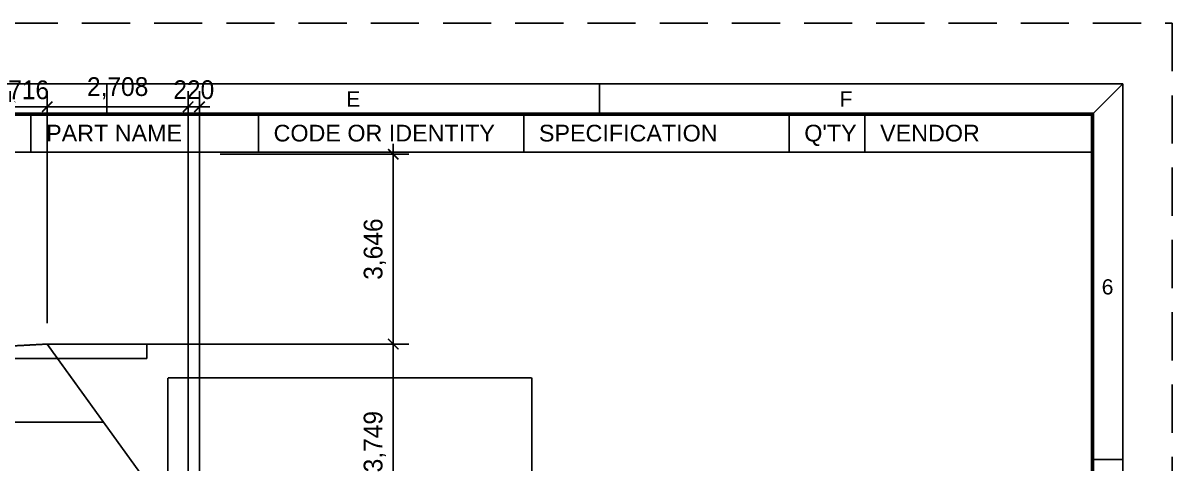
# Model space of a CAD drawing. Header units: millimetres. Extents: x -9372 to 300256, y -58520 to 166772.
# Drawn here: x 29767 to 51864, y -23685 to -15217 of the extents above; entities that cross this region are included whole.
import ezdxf
from ezdxf.enums import TextEntityAlignment as Align

# ---------------------------------------------------------------- set-up
doc = ezdxf.new("R2010")
doc.units = ezdxf.units.MM
doc.linetypes.add('HIDDEN', pattern=[9.524999999999999, 6.35, -3.175])
doc.linetypes.add('HIDDEN2', pattern=[0.1875, 0.125, -0.0625])
for name, color, linetype in [('2-몰탈', 9, 'Continuous'), ('Layout01', 3, 'Continuous'), ('원본-1층 평면도$0$200-EquipID-2d', 7, 'Continuous')]:
    doc.layers.add(name, color=color, linetype=linetype)
doc.layers.add('Outline01', color=5, linetype='HIDDEN', plot=False)
doc.styles.add('AW01', font='GulimChe.ttf')
doc.styles.add('LAY-OUT', font='HYWULM.TTF')
doc.styles.get("Standard").update_dxf_attribs({"font": 'ARIAL.TTF'})
doc.dimstyles.new('SCALE 200', dxfattribs={"dimscale": 200, "dimtxt": 1.8, "dimasz": 1, "dimexe": 1.5, "dimexo": 2, "dimgap": 0.7, "dimtad": 1, "dimdec": 0, "dimzin": 0, "dimlunit": 6, "dimtxsty": 'LAY-OUT', "dimblk": 'ARCHTICK', "dimcen": 0, "dimdle": 1, "dimclrd": 8, "dimclre": 8, "dimclrt": 6, "dimadec": 0, "dimazin": 0, "dimtfac": 1, "dimtdec": 0, "dimtix": 1, "dimtmove": 2, "dimatfit": 0, "dimldrblk": 'ARCHTICK', "dimfxl": 1.5, "dimtolj": 1, "dimtzin": 0, "dimarcsym": 0})
doc.dimstyles.get("Standard").update_dxf_attribs({"dimtxt": 0.18, "dimasz": 0.18, "dimexe": 0.18, "dimexo": 0.0625, "dimgap": 0.09, "dimtad": 0, "dimtih": 1, "dimtoh": 1, "dimdec": 4, "dimzin": 0, "dimdsep": 46, "dimtxsty": 'Standard', "dimcen": 0.09, "dimadec": 0, "dimazin": 0, "dimtfac": 1, "dimtdec": 4, "dimtofl": 0, "dimtmove": 0, "dimatfit": 3, "dimfxl": 1, "dimtolj": 1, "dimtzin": 0, "dimarcsym": 0})

# ---------------------------------------------------------------- blocks, each defined once
blk = doc.blocks.new('TEMPLATE_AW_A3_04')
at = {"layer": 'Layout01'}
for p, q in [((15.50000000000001, 288.9999999999999), (413.4999999999998, 288.9999999999999)), ((279.4999999999998, 288.9999999999999), (279.4999999999998, 284.9999999999999)), ((344.4999999999998, 288.9999999999999), (344.4999999999998, 284.9999999999999)), ((409.4999999999998, 285), (413.4999999999998, 288.9999999999999)), ((413.4999999999998, 288.9999999999999), (413.4999999999998, 8)), ((269.4999999999998, 284.9999999999999), (269.4999999999998, 279.9999999999999)), ((299.4999999999998, 284.9999999999999), (299.4999999999998, 279.9999999999999)), ((334.4999999999998, 284.9999999999999), (334.4999999999998, 279.9999999999999)), ((369.4999999999998, 284.9999999999999), (369.4999999999998, 279.9999999999999)), ((379.4999999999998, 284.9999999999999), (379.4999999999998, 279.9999999999999)), ((259.4999999999998, 279.9999999999999), (409.4999999999998, 279.9999999999999)), ((409.4999999999998, 239.5), (413.4999999999998, 239.5))]:
    blk.add_line(p, q, dxfattribs=at)
at = {"layer": 'Layout01', "const_width": 0.5}
blk.add_lwpolyline([(19.5, 284.9999999999999), (409.4999999999998, 284.9999999999999), (409.4999999999998, 12), (19.5, 12)], close=True, dxfattribs=at)
at = {"layer": 'Outline01'}
blk.add_lwpolyline([(0, 296.9999999999999), (419.9999999999999, 296.9999999999999), (419.9999999999999, 0), (0, 0)], close=True, dxfattribs=at)
at = {"layer": 'Layout01'}
for s, p in [('E', (311.9999999999998, 286.9999999999999)), ('F', (376.9999999999998, 286.9999999999999)), ('6', (411.4999999999998, 262.25))]:
    blk.add_text(s, height=2, dxfattribs=at).set_placement(p, align=Align.MIDDLE_CENTER)
for s, p in [('PART NAME', (271.4999999999998, 282.4999999999999)), ('CODE OR IDENTITY', (301.4999999999998, 282.4999999999999)), ('SPECIFICATION', (336.4999999999998, 282.4999999999999)), ("Q'TY", (371.4999999999998, 282.4999999999999)), ('VENDOR', (381.4999999999998, 282.4999999999999))]:
    blk.add_text(s, height=2.2, dxfattribs=at).set_placement(p, align=Align.MIDDLE_LEFT)
at = {"layer": 'Layout01', "color": 2, "style": 'AW01', "width": 0.8}
for tag, p in [('DWG_DATE', (303.4999999999998, 37)), ('CHECKED_DATE', (303.4999999999998, 28)), ('APPROVED_DATE', (303.4999999999998, 19))]:
    blk.add_attdef(tag, text='', height=1.8, dxfattribs=at).set_placement(p, align=Align.MIDDLE_RIGHT)
at = {"layer": 'Layout01', "color": 2, "style": 'AW01'}
for tag, height, p in [('PROJECT1', 2.5, (381.9999999999998, 36)), ('PROJECT2', 2.5, (381.9999999999998, 33)), ('TITLE1', 2.5, (381.9999999999998, 27)), ('SCALE', 2.2, (349.4999999999998, 24)), ('TITLE2', 2.5, (381.9999999999998, 24)), ('REV', 2.2, (349.4999999999998, 15)), ('SHEET', 2.2, (404.4999999999998, 15))]:
    blk.add_attdef(tag, text='', height=height, dxfattribs=at).set_placement(p, align=Align.MIDDLE_CENTER)
for tag, height, p in [('DRAWN_NAME', 2.2, (276.4999999999998, 33)), ('CHECKED_NAME', 2.2, (276.4999999999998, 24)), ('CUSTOMER', 2.2, (306.4999999999998, 24)), ('APPROVED_NAME', 2.2, (276.4999999999998, 15)), ('DRAWING_NO', 2.5, (359.4999999999998, 15))]:
    blk.add_attdef(tag, text='', height=height, dxfattribs=at).set_placement(p, align=Align.MIDDLE_LEFT)
blk = doc.blocks.new('바닥')
at = {"layer": '2-몰탈', "color": 1, "linetype": 'HIDDEN2', "ltscale": 3}
for p, q in [((250655.5052415396, -5354.358082893868), (242793.2051702853, -5779.649324157256)), ((253363.3968140658, -9103.174273572437), (250655.5052415396, -5354.358082893868))]:
    blk.add_line(p, q, dxfattribs=at)
at = {"layer": '2-몰탈', "color": 8, "linetype": 'HIDDEN2', "ltscale": 3}
blk.add_lwpolyline([(252974.6025996318, -18000.13077814177), (259974.6025996318, -18000.13077814177), (259974.6025996318, -6000.130778141766), (252974.6025996318, -6000.130778141766)], close=True, dxfattribs=at)
blk = doc.blocks.new('_ARCHTICK')
at = {"color": 0, "linetype": 'ByBlock', "const_width": 0.15}
blk.add_lwpolyline([(-0.5, -0.5), (0.5, 0.5)], dxfattribs=at)
blk = doc.blocks.new('*D42')
at = {"layer": 'Defpoints', "color": 0, "ltscale": 0.5}
for p in [(118770.08227107, 37602.60497564489), (118054.2166320279, 33009.28095360046), (118770.08227107, 33047.16752362058)]:
    blk.add_point(p, dxfattribs=at)
at = {"layer": '원본-1층 평면도$0$200-EquipID-2d', "color": 8, "lineweight": -2, "ltscale": 0.5}
for p, q in [((118054.2166320279, 33409.28095360046), (118054.2166320279, 37902.60497564489)), ((118770.08227107, 33447.16752362058), (118770.08227107, 37902.60497564489)), ((118054.2166320279, 37602.60497564489), (117854.2166320279, 37602.60497564489)), ((118054.2166320279, 37602.60497564489), (118770.08227107, 37602.60497564489)), ((118770.08227107, 37602.60497564489), (118970.08227107, 37602.60497564489))]:
    blk.add_line(p, q, dxfattribs=at)
at = {"layer": '원본-1층 평면도$0$200-EquipID-2d', "color": 8, "lineweight": -2, "ltscale": 0.5, "xscale": 200, "yscale": 200, "zscale": 200}
blk.add_blockref('_ARCHTICK', (118054.2166320279, 37602.60497564489), dxfattribs=at)
at = {"layer": '원본-1층 평면도$0$200-EquipID-2d', "color": 8, "lineweight": -2, "ltscale": 0.5, "xscale": 200, "yscale": 200, "zscale": 200, "rotation": 180}
blk.add_blockref('_ARCHTICK', (118770.08227107, 37602.60497564489), dxfattribs=at)
at = {"layer": '원본-1층 평면도$0$200-EquipID-2d', "color": 6, "ltscale": 0.5, "insert": (118412.1494515489, 37926.43986246247), "char_height": 360, "attachment_point": 5, "style": 'LAY-OUT'}
blk.add_mtext('\\A1;716', dxfattribs=at)
blk = doc.blocks.new('*D43')
at = {"layer": 'Defpoints', "color": 0, "ltscale": 0.5}
for p in [(118770.08227107, 37602.60497564494), (118770.08227107, 33047.16752362058), (121477.9738435957, 29298.35133294207)]:
    blk.add_point(p, dxfattribs=at)
at = {"layer": '원본-1층 평면도$0$200-EquipID-2d', "color": 8, "lineweight": -2, "ltscale": 0.5}
for p, q in [((118770.08227107, 33447.16752362058), (118770.08227107, 37902.60497564494)), ((121477.9738435957, 29698.35133294207), (121477.9738435957, 37902.60497564494)), ((121677.9738435957, 37602.60497564494), (118570.08227107, 37602.60497564494))]:
    blk.add_line(p, q, dxfattribs=at)
at = {"layer": '원본-1층 평면도$0$200-EquipID-2d', "color": 8, "lineweight": -2, "ltscale": 0.5, "xscale": 200, "yscale": 200, "zscale": 200, "rotation": 180}
blk.add_blockref('_ARCHTICK', (118770.08227107, 37602.60497564494), dxfattribs=at)
at = {"layer": '원본-1층 평면도$0$200-EquipID-2d', "color": 8, "lineweight": -2, "ltscale": 0.5, "xscale": 200, "yscale": 200, "zscale": 200}
blk.add_blockref('_ARCHTICK', (121477.9738435957, 37602.60497564494), dxfattribs=at)
at = {"layer": '원본-1층 평면도$0$200-EquipID-2d', "color": 6, "ltscale": 0.5, "insert": (120124.0280573328, 37957.59831785532), "char_height": 360, "attachment_point": 5, "style": 'LAY-OUT'}
blk.add_mtext('\\A1;2,708', dxfattribs=at)
blk = doc.blocks.new('*D44')
at = {"layer": 'Defpoints', "color": 0, "ltscale": 0.5}
for p in [(121477.9738435957, 37602.60497564489), (121477.9738435957, 29298.35133294195), (121697.5395578376, 27244.56187403288)]:
    blk.add_point(p, dxfattribs=at)
at = {"layer": '원본-1층 평면도$0$200-EquipID-2d', "color": 8, "lineweight": -2, "ltscale": 0.5}
for p, q in [((121477.9738435957, 29698.35133294195), (121477.9738435957, 37902.60497564489)), ((121697.5395578376, 27644.56187403288), (121697.5395578376, 37902.60497564489)), ((121477.9738435957, 37602.60497564489), (121277.9738435957, 37602.60497564489)), ((121697.5395578376, 37602.60497564489), (121477.9738435957, 37602.60497564489)), ((121697.5395578376, 37602.60497564489), (121897.5395578376, 37602.60497564489))]:
    blk.add_line(p, q, dxfattribs=at)
at = {"layer": '원본-1층 평면도$0$200-EquipID-2d', "color": 8, "lineweight": -2, "ltscale": 0.5, "xscale": 200, "yscale": 200, "zscale": 200}
blk.add_blockref('_ARCHTICK', (121477.9738435957, 37602.60497564489), dxfattribs=at)
at = {"layer": '원본-1층 평면도$0$200-EquipID-2d', "color": 8, "lineweight": -2, "ltscale": 0.5, "xscale": 200, "yscale": 200, "zscale": 200, "rotation": 180}
blk.add_blockref('_ARCHTICK', (121697.5395578376, 37602.60497564489), dxfattribs=at)
at = {"layer": '원본-1층 평면도$0$200-EquipID-2d', "color": 6, "ltscale": 0.5, "insert": (121587.7567007167, 37929.79538842785), "char_height": 360, "attachment_point": 5, "style": 'LAY-OUT'}
blk.add_mtext('\\A1;220', dxfattribs=at)
blk = doc.blocks.new('*D26')
at = {"layer": 'Defpoints', "color": 0, "ltscale": 0.5}
for p in [(121697.5395578376, 36693.39482803821), (118770.08227107, 33047.16752362057), (125423.5656476679, 33047.16752362057)]:
    blk.add_point(p, dxfattribs=at)
at = {"layer": '원본-1층 평면도$0$200-EquipID-2d', "color": 8, "lineweight": -2, "ltscale": 0.5}
for p, q in [((122097.5395578376, 36693.39482803821), (125723.5656476679, 36693.39482803821)), ((125423.5656476679, 36893.39482803821), (125423.5656476679, 32847.16752362057)), ((119170.08227107, 33047.16752362057), (125723.5656476679, 33047.16752362057))]:
    blk.add_line(p, q, dxfattribs=at)
at = {"layer": '원본-1층 평면도$0$200-EquipID-2d', "color": 8, "lineweight": -2, "ltscale": 0.5, "xscale": 200, "yscale": 200, "zscale": 200}
for p, rotation in [((125423.5656476679, 36693.39482803821), 90), ((125423.5656476679, 33047.16752362057), 270)]:
    blk.add_blockref('_ARCHTICK', p, dxfattribs=dict(at, rotation=rotation))
at = {"layer": '원본-1층 평면도$0$200-EquipID-2d', "color": 6, "ltscale": 0.5, "insert": (125068.8119858837, 34870.28117582941), "char_height": 360, "attachment_point": 5, "rotation": 90, "style": 'LAY-OUT'}
blk.add_mtext('\\A1;3,646', dxfattribs=at)
blk = doc.blocks.new('*D28')
at = {"layer": 'Defpoints', "color": 0, "ltscale": 0.5}
for p in [(118770.08227107, 33047.16752362057), (121477.9738435957, 29298.35133294195), (125423.565647668, 29298.35133294194)]:
    blk.add_point(p, dxfattribs=at)
at = {"layer": '원본-1층 평면도$0$200-EquipID-2d', "color": 8, "lineweight": -2, "ltscale": 0.5}
for p, q in [((125423.565647668, 33247.16752362057), (125423.565647668, 29098.35133294194)), ((119170.08227107, 33047.16752362057), (125723.565647668, 33047.16752362057)), ((121877.9738435957, 29298.35133294195), (125723.565647668, 29298.35133294194))]:
    blk.add_line(p, q, dxfattribs=at)
at = {"layer": '원본-1층 평면도$0$200-EquipID-2d', "color": 8, "lineweight": -2, "ltscale": 0.5, "xscale": 200, "yscale": 200, "zscale": 200}
for p, rotation in [((125423.565647668, 33047.16752362057), 90), ((125423.565647668, 29298.35133294194), 270)]:
    blk.add_blockref('_ARCHTICK', p, dxfattribs=dict(at, rotation=rotation))
at = {"layer": '원본-1층 평면도$0$200-EquipID-2d', "color": 6, "ltscale": 0.5, "insert": (125068.5723054576, 31172.75942828128), "char_height": 360, "attachment_point": 5, "rotation": 90, "style": 'LAY-OUT'}
blk.add_mtext('\\A1;3,749', dxfattribs=at)
blk = doc.blocks.new('*D54')
at = {"layer": 'Defpoints', "color": 0, "ltscale": 0.5}
for p in [(118770.08227107, 33047.16752362057), (118971.2390910124, 32768.68519769741), (120682.634908755, 32768.68519769741)]:
    blk.add_point(p, dxfattribs=at)
at = {"layer": '원본-1층 평면도$0$200-EquipID-2d', "color": 0, "lineweight": -2, "ltscale": 0.5}
for p, q in [((118770.14477107, 33047.16752362057), (120682.814908755, 33047.16752362057)), ((120682.634908755, 33046.98752362057), (120682.634908755, 32909.54910281451)), ((118971.3015910124, 32768.68519769741), (120682.814908755, 32768.68519769741)), ((120682.634908755, 32768.86519769741), (120682.634908755, 32906.30361850347))]:
    blk.add_line(p, q, dxfattribs=at)
at = {"layer": '원본-1층 평면도$0$200-EquipID-2d', "color": 0, "ltscale": 0.5}
for points in [[(120682.604908755, 33046.98752362057), (120682.664908755, 33046.98752362057), (120682.634908755, 33047.16752362057)], [(120682.604908755, 32768.86519769741), (120682.664908755, 32768.86519769741), (120682.634908755, 32768.68519769741)]]:
    blk.add_solid(points, dxfattribs=at)
at = {"layer": '원본-1층 평면도$0$200-EquipID-2d', "color": 0, "lineweight": 20, "ltscale": 0.5, "insert": (120682.634908755, 32907.92636065901), "char_height": 3, "attachment_point": 5}
blk.add_mtext('\\A1;278.4823', dxfattribs=at)
blk = doc.blocks.new('마루바닥')
at = {"layer": '2-몰탈', "color": 1, "linetype": 'HIDDEN2', "ltscale": 3}
for p, q in [((113508.1668200584, 32768.68519774514), (118971.2390910124, 32768.68519769741)), ((110734.2166320279, 31548.68519776924), (119852.4846764102, 31548.68519768973))]:
    blk.add_line(p, q, dxfattribs=at)
at = {"layer": '원본-1층 평면도$0$200-EquipID-2d', "color": 0, "lineweight": 25}
for p, q in [((118770.08227107, 33047.16752362058), (110734.2166320279, 32621.87628235731)), ((121477.9738435957, 29298.35133294207), (118770.08227107, 33047.16752362058))]:
    blk.add_line(p, q, dxfattribs=at)
at = {"layer": '원본-1층 평면도$0$200-EquipID-2d', "color": 8, "ltscale": 0.5}
for base, p1, p2, picture, middle in [((118770.08227107, 37602.60497564489), (118054.2166320279, 33009.28095360046), (118770.08227107, 33047.16752362058), '*D42', (118412.1494515489, 37926.43986246247)), ((118770.08227107, 37602.60497564496), (121477.9738435957, 29298.35133294207), (118770.08227107, 33047.16752362058), '*D43', (120124.0280573328, 37957.59831785532)), ((121477.9738435957, 37602.60497564489), (121697.5395578376, 27244.56187403288), (121477.9738435957, 29298.35133294195), '*D44', (121587.7567007167, 37929.79538842785))]:
    dim = blk.add_linear_dim(base=base, p1=p1, p2=p2, dimstyle='SCALE 200', override={"dimfxl": 2}, dxfattribs=at)
    dim.commit()
    dim.dimension.update_dxf_attribs({"geometry": picture, "text_midpoint": middle})
for base, p1, p2, picture, middle in [((125423.5656476679, 33047.16752362057), (121697.5395578376, 36693.39482803822), (118770.08227107, 33047.16752362058), '*D26', (125068.8119858837, 34870.28117582941)), ((125423.565647668, 29298.35133294194), (118770.08227107, 33047.16752362058), (121477.9738435957, 29298.35133294195), '*D28', (125068.5723054576, 31172.75942828128))]:
    dim = blk.add_linear_dim(base=base, p1=p1, p2=p2, angle=90, dimstyle='SCALE 200', override={"dimfxl": 2}, dxfattribs=at)
    dim.commit()
    dim.dimension.update_dxf_attribs({"geometry": picture, "text_midpoint": middle})
at = {"layer": '원본-1층 평면도$0$200-EquipID-2d', "color": 7, "lineweight": 20, "ltscale": 0.5}
dim = blk.add_linear_dim(base=(120682.634908755, 32768.68519769741), p1=(118770.08227107, 33047.16752362058), p2=(118971.2390910124, 32768.68519769741), angle=90, dimstyle='Standard', override={"dimtxt": 3}, dxfattribs=at)
dim.commit()
dim.dimension.update_dxf_attribs({"geometry": '*D54', "text_midpoint": (120682.634908755, 32907.92636065901)})

msp = doc.modelspace()

# ---------------------------------------------------------------- block references
at = {"xscale": 145.8000000000175, "yscale": 145.7999999999884, "zscale": 145.8}
msp.add_blockref('TEMPLATE_AW_A3_04', (-9372.01837320668, -58519.66812203448), dxfattribs=at)

# ---------------------------------------------------------------- next in the draw order: block references
for name, p in [('마루바닥', (-88535.55753077018, -54428.86815619899)), ('바닥', (-220420.9805012403, -16027.34254968437))]:
    msp.add_blockref(name, p)

doc.saveas('drawing.dxf')
